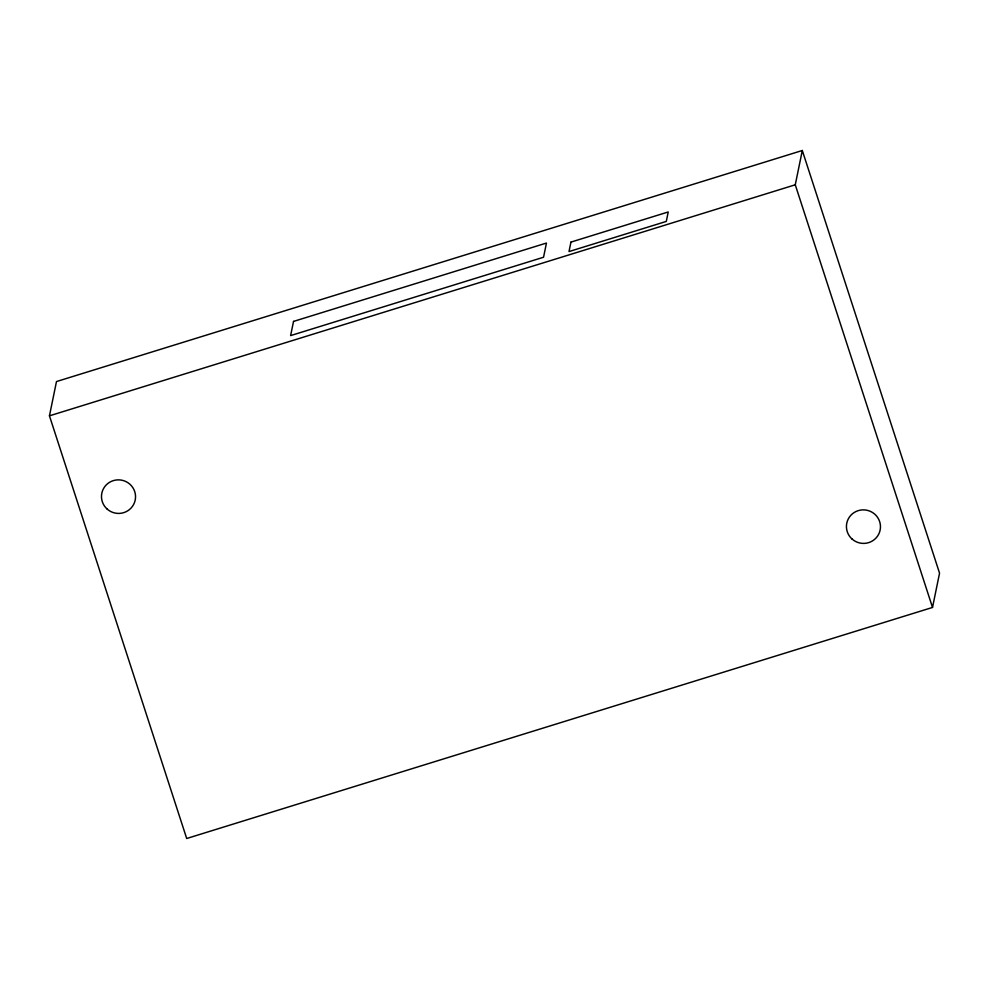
<?xml version="1.0" encoding="UTF-8"?>
<svg xmlns="http://www.w3.org/2000/svg" width="989" height="989" viewBox="0 0 989 989"><rect width="100%" height="100%" fill="white"/><g stroke="black" fill="none" stroke-linecap="round" stroke-linejoin="round"><path stroke-width="1.48" d="M49.45 415.837L56.484 381.556L802.302 150.501L939.55 573.163L932.516 607.444L186.698 838.499L49.45 415.837L795.267 184.795L802.302 150.501M795.267 184.795L932.516 607.444M293.535 321.413L290.618 335.592L543.554 257.239L546.46 243.047L293.535 321.413M570.95 242.107L569.009 251.565L666.289 221.425L668.23 211.967L570.95 242.107M107.072 509.001A17.036 16.764 11.6 0 0 135.159 500.298A17.036 16.764 11.6 0 0 113.315 480.629A17.036 16.764 11.6 0 0 107.072 509.001M852.011 538.993A17.036 16.764 11.6 0 0 880.086 530.289A17.036 16.764 11.6 0 0 858.254 510.633A17.036 16.764 11.6 0 0 852.011 538.993"/></g></svg>
